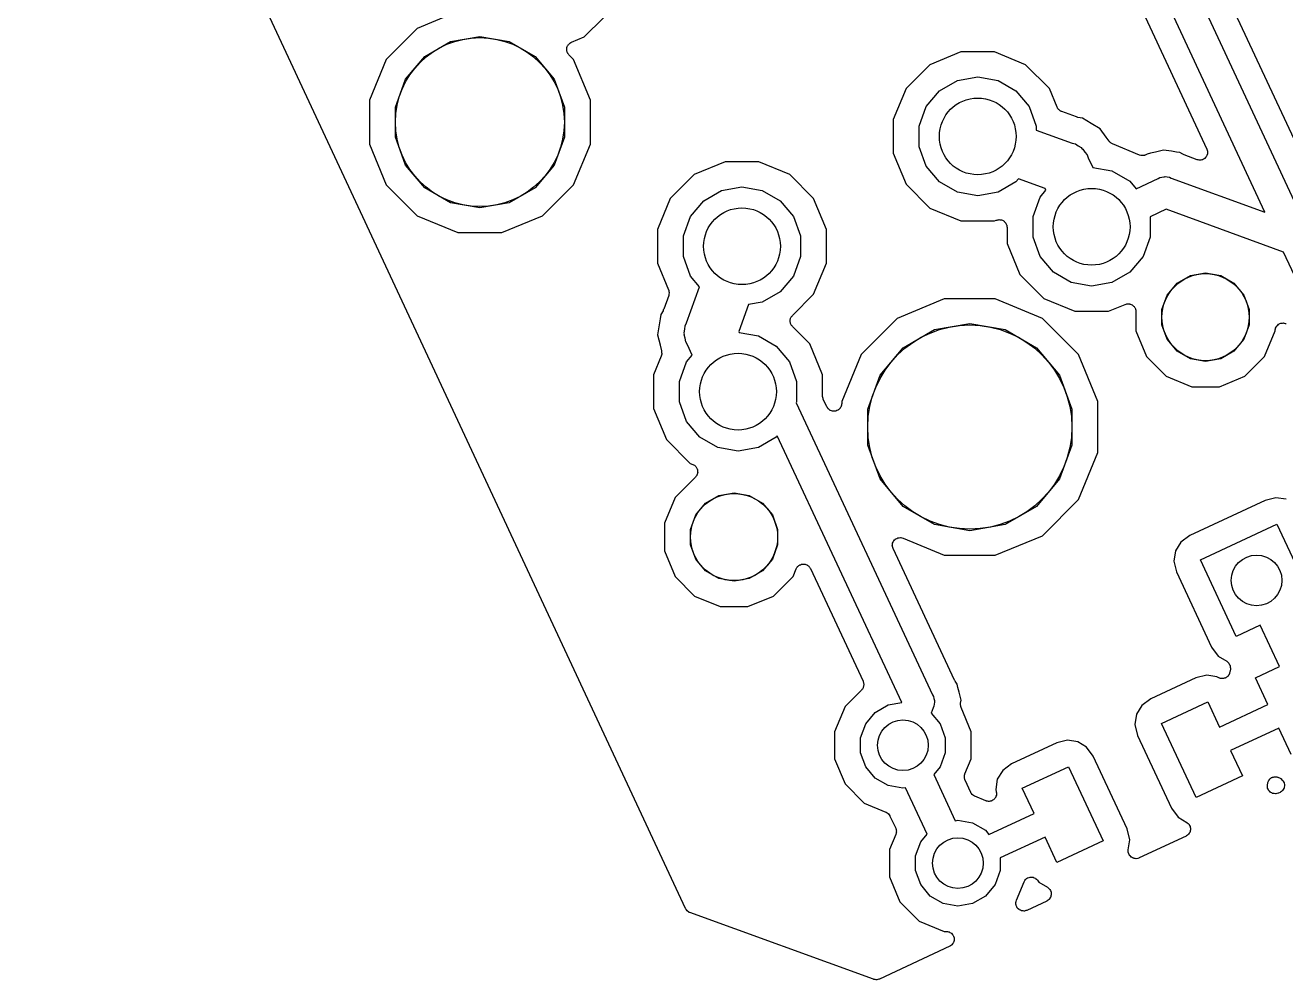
# Model space of a CAD drawing. Extents: x 24 to 196, y -189 to -31.
# Drawn here: x 32.35 to 56.97, y -188.59 to -169.95 of the extents above; entities that cross this region are included whole.
import ezdxf

# ---------------------------------------------------------------- set-up
doc = ezdxf.new("R2010")
doc.units = 0
doc.header["$MEASUREMENT"] = 0
doc.layers.add('BLACK', color=7, linetype='CONTINUOUS')

msp = doc.modelspace()

# ---------------------------------------------------------------- linework, layer by layer
at = {"layer": 'BLACK', "linetype": 'CONTINUOUS'}
for p, q in [((49.5145, -157.043), (57.4092, -173.972)), ((57.8463, -173.707), (50.0096, -156.902)), ((56.5631, -173.6), (49.01, -157.403)), ((49.0017, -158.587), (55.4296, -172.371)), ((45.249, -187.203), (32.353, -159.547)), ((40.8027, -169.686), (40.0096, -170.015)), ((43.2709, -170.18), (43.646, -169.805)), ((40.0096, -170.015), (39.4025, -170.622)), ((40.155, -170.561), (40.659, -170.27)), ((40.659, -170.27), (41.232, -170.169)), ((41.232, -170.169), (41.805, -170.27)), ((41.805, -170.27), (42.309, -170.561)), ((42.9393, -170.37), (42.9443, -170.354)), ((42.9443, -170.354), (42.9504, -170.346)), ((42.9504, -170.346), (42.9546, -170.337)), ((42.9546, -170.337), (42.9664, -170.325)), ((42.9664, -170.325), (42.9765, -170.312)), ((42.9765, -170.312), (42.985, -170.306)), ((42.985, -170.306), (42.992, -170.299)), ((42.992, -170.299), (43.0071, -170.292)), ((43.0071, -170.292), (43.0211, -170.283)), ((43.0211, -170.283), (43.2709, -170.18)), ((39.781, -171.006), (40.155, -170.561)), ((42.309, -170.561), (42.683, -171.006)), ((42.9276, -170.437), (42.9291, -170.421)), ((42.9302, -170.447), (42.9276, -170.437)), ((42.9284, -170.404), (42.9314, -170.395)), ((42.9291, -170.421), (42.9284, -170.404)), ((42.9307, -170.457), (42.9302, -170.447)), ((42.937, -170.472), (42.9307, -170.457)), ((42.9314, -170.395), (42.9322, -170.385)), ((42.9322, -170.385), (42.9393, -170.37)), ((42.9413, -170.488), (42.937, -170.472)), ((42.9471, -170.497), (42.9413, -170.488)), ((42.9509, -170.506), (42.9471, -170.497)), ((42.9622, -170.518), (42.9509, -170.506)), ((42.9717, -170.532), (42.9622, -170.518)), ((43.0615, -170.622), (42.9717, -170.532)), ((50.6267, -170.472), (50.0199, -170.723)), ((51.2835, -170.472), (50.6267, -170.472)), ((51.8903, -170.723), (51.2835, -170.472)), ((39.4025, -170.622), (39.074, -171.415)), ((43.39, -171.415), (43.0615, -170.622)), ((50.0199, -170.723), (49.5555, -171.187)), ((52.3548, -171.187), (51.8903, -170.723)), ((39.582, -171.553), (39.781, -171.006)), ((42.683, -171.006), (42.882, -171.553)), ((50.2091, -171.233), (50.5582, -171.032)), ((50.5582, -171.032), (50.9551, -170.962)), ((50.9551, -170.962), (51.3521, -171.032)), ((51.3521, -171.032), (51.7012, -171.233)), ((49.5555, -171.187), (49.3041, -171.794)), ((49.95, -171.542), (50.2091, -171.233)), ((51.7012, -171.233), (51.9603, -171.542)), ((52.5067, -171.554), (52.3548, -171.187)), ((39.074, -171.415), (39.074, -172.273)), ((39.582, -172.135), (39.582, -171.553)), ((42.882, -171.553), (42.882, -172.135)), ((43.39, -172.273), (43.39, -171.415)), ((49.8121, -171.921), (49.95, -171.542)), ((51.9603, -171.542), (52.0981, -171.921)), ((52.5121, -171.562), (52.5067, -171.554)), ((52.5155, -171.572), (52.5121, -171.562)), ((52.5262, -171.585), (52.5155, -171.572)), ((52.5351, -171.599), (52.5262, -171.585)), ((49.3041, -171.794), (49.3041, -172.451)), ((52.5431, -171.605), (52.5351, -171.599)), ((52.5495, -171.612), (52.5431, -171.605)), ((52.5639, -171.621), (52.5495, -171.612)), ((52.5771, -171.631), (52.5639, -171.621)), ((52.5867, -171.634), (52.5771, -171.631)), ((52.5953, -171.639), (52.5867, -171.634)), ((52.8836, -171.744), (52.5953, -171.639)), ((52.8983, -171.746), (52.8836, -171.744)), ((52.9125, -171.751), (52.8983, -171.746)), ((52.9988, -171.765), (52.9125, -171.751)), ((53.1709, -171.869), (52.9988, -171.765)), ((49.8121, -172.324), (49.8121, -171.921)), ((52.0981, -171.921), (52.0981, -171.999)), ((52.0981, -171.999), (52.797, -172.253)), ((53.171, -171.869), (53.1709, -171.869)), ((53.3441, -171.974), (53.171, -171.869)), ((53.171, -171.869), (53.171, -171.869)), ((53.4627, -172.136), (53.3441, -171.974)), ((39.074, -172.273), (39.4025, -173.066)), ((39.781, -172.682), (39.582, -172.135)), ((42.882, -172.135), (42.683, -172.682)), ((43.0615, -173.066), (43.39, -172.273)), ((49.95, -172.703), (49.8121, -172.324)), ((52.797, -172.253), (52.8622, -172.27)), ((52.8622, -172.27), (52.9173, -172.309)), ((52.9173, -172.309), (52.9756, -172.343)), ((53.4628, -172.136), (53.4627, -172.136)), ((53.5238, -172.219), (53.4628, -172.136)), ((53.4628, -172.136), (53.4628, -172.136)), ((53.5347, -172.23), (53.5238, -172.219)), ((53.5438, -172.242), (53.5347, -172.23)), ((53.5536, -172.248), (53.5438, -172.242)), ((53.5621, -172.256), (53.5536, -172.248)), ((53.5758, -172.262), (53.5621, -172.256)), ((53.5884, -172.27), (53.5758, -172.262)), ((54.1143, -172.488), (53.5884, -172.27)), ((49.3041, -172.451), (49.5555, -173.058)), ((52.9756, -172.343), (52.9903, -172.36)), ((52.9903, -172.36), (53.0089, -172.373)), ((53.0089, -172.373), (53.0475, -172.428)), ((53.0475, -172.428), (53.0908, -172.48)), ((53.0908, -172.48), (53.1138, -172.543)), ((53.1138, -172.543), (53.2013, -172.731)), ((54.1386, -172.493), (54.1143, -172.488)), ((54.1627, -172.499), (54.1386, -172.493)), ((54.1644, -172.499), (54.1627, -172.499)), ((54.1659, -172.499), (54.1644, -172.499)), ((54.1906, -172.496), (54.1659, -172.499)), ((54.2154, -172.493), (54.1906, -172.496)), ((54.2168, -172.493), (54.2154, -172.493)), ((54.2184, -172.492), (54.2168, -172.493)), ((54.2405, -172.481), (54.2184, -172.492)), ((54.2628, -172.47), (54.2405, -172.481)), ((54.2668, -172.467), (54.2628, -172.47)), ((54.3318, -172.451), (54.2668, -172.467)), ((54.3321, -172.451), (54.3318, -172.451)), ((54.4244, -172.428), (54.3321, -172.451)), ((54.4245, -172.428), (54.4244, -172.428)), ((54.4244, -172.428), (54.4244, -172.428)), ((54.5811, -172.39), (54.4245, -172.428)), ((54.7401, -172.414), (54.5811, -172.39)), ((54.7402, -172.414), (54.7401, -172.414)), ((54.7401, -172.414), (54.7401, -172.414)), ((54.8345, -172.429), (54.7402, -172.414)), ((54.8348, -172.429), (54.8345, -172.429)), ((54.901, -172.439), (54.8348, -172.429)), ((54.9576, -172.473), (54.901, -172.439)), ((54.9717, -172.479), (54.9576, -172.473)), ((54.9847, -172.486), (54.9717, -172.479)), ((55.2394, -172.579), (54.9847, -172.486)), ((55.3609, -172.569), (55.3437, -172.579)), ((55.3789, -172.56), (55.3609, -172.569)), ((55.3837, -172.556), (55.3789, -172.56)), ((55.3895, -172.552), (55.3837, -172.556)), ((55.4023, -172.537), (55.3895, -172.552)), ((55.4163, -172.523), (55.4023, -172.537)), ((55.4192, -172.517), (55.4163, -172.523)), ((55.4235, -172.512), (55.4192, -172.517)), ((55.4303, -172.493), (55.4235, -172.512)), ((55.4296, -172.371), (55.4347, -172.39)), ((55.4387, -172.475), (55.4303, -172.493)), ((55.4347, -172.39), (55.4415, -172.409)), ((55.4393, -172.468), (55.4387, -172.475)), ((55.4416, -172.462), (55.4393, -172.468)), ((55.4415, -172.409), (55.4415, -172.416)), ((55.4415, -172.416), (55.4433, -172.422)), ((55.4433, -172.422), (55.4415, -172.442)), ((55.4415, -172.442), (55.4416, -172.462)), ((40.155, -173.127), (39.781, -172.682)), ((42.683, -172.682), (42.309, -173.127)), ((46.0227, -172.618), (45.4159, -172.87)), ((46.6795, -172.618), (46.0227, -172.618)), ((47.2863, -172.87), (46.6795, -172.618)), ((50.2091, -173.012), (49.95, -172.703)), ((53.2013, -172.731), (53.5765, -172.797)), ((53.5765, -172.797), (53.9256, -172.999)), ((55.259, -172.582), (55.2394, -172.579)), ((55.2782, -172.587), (55.259, -172.582)), ((55.2849, -172.587), (55.2782, -172.587)), ((55.2916, -172.588), (55.2849, -172.587)), ((55.3111, -172.585), (55.2916, -172.588)), ((55.3309, -172.583), (55.3111, -172.585)), ((55.337, -172.58), (55.3309, -172.583)), ((55.3437, -172.579), (55.337, -172.58)), ((45.4159, -172.87), (44.9514, -173.334)), ((47.7507, -173.334), (47.2863, -172.87)), ((49.5555, -173.058), (50.0199, -173.522)), ((50.5582, -173.213), (50.2091, -173.012)), ((51.7012, -173.012), (51.3521, -173.213)), ((51.7502, -172.953), (51.7012, -173.012)), ((52.2724, -173.143), (51.7502, -172.953)), ((53.9256, -172.999), (54.0496, -173.146)), ((54.0496, -173.146), (54.4766, -172.947)), ((54.4766, -172.947), (54.5115, -172.927)), ((54.5115, -172.927), (54.5515, -172.92)), ((54.5515, -172.92), (54.5906, -172.91)), ((54.5906, -172.91), (54.6041, -172.911)), ((54.6041, -172.911), (54.6174, -172.908)), ((54.6174, -172.908), (54.6573, -172.915)), ((54.6573, -172.915), (54.6977, -172.919)), ((54.6977, -172.919), (54.7342, -172.936)), ((54.7342, -172.936), (56.5631, -173.6)), ((39.4025, -173.066), (40.0096, -173.673)), ((40.659, -173.418), (40.155, -173.127)), ((42.309, -173.127), (41.805, -173.418)), ((42.4544, -173.673), (43.0615, -173.066)), ((45.605, -173.38), (45.9541, -173.179)), ((45.9541, -173.179), (46.3511, -173.109)), ((46.3511, -173.109), (46.748, -173.179)), ((46.748, -173.179), (47.0971, -173.38)), ((50.9551, -173.283), (50.5582, -173.213)), ((51.3521, -173.213), (50.9551, -173.283)), ((52.0366, -173.686), (52.1744, -173.307)), ((52.1744, -173.307), (52.2867, -173.174)), ((52.2867, -173.174), (52.2724, -173.143)), ((41.232, -173.519), (40.659, -173.418)), ((41.805, -173.418), (41.232, -173.519)), ((44.9514, -173.334), (44.7001, -173.941)), ((45.3459, -173.689), (45.605, -173.38)), ((47.0971, -173.38), (47.3562, -173.689)), ((48.0021, -173.941), (47.7507, -173.334)), ((50.0199, -173.522), (50.6267, -173.774)), ((54.6322, -173.547), (54.3226, -173.692)), ((56.9272, -174.381), (54.6322, -173.547)), ((40.0096, -173.673), (40.8027, -174.002)), ((41.6613, -174.002), (42.4544, -173.673)), ((45.2081, -174.068), (45.3459, -173.689)), ((47.3562, -173.689), (47.4941, -174.068)), ((50.6267, -173.774), (51.2835, -173.774)), ((51.2835, -173.774), (51.3179, -173.759)), ((51.3179, -173.759), (51.3341, -173.756)), ((51.3341, -173.756), (51.3497, -173.75)), ((51.3497, -173.75), (51.3597, -173.75)), ((51.3597, -173.75), (51.3695, -173.748)), ((51.3695, -173.748), (51.386, -173.75)), ((51.386, -173.75), (51.4026, -173.75)), ((51.4026, -173.75), (51.4121, -173.753)), ((51.4121, -173.753), (51.422, -173.755)), ((51.422, -173.755), (51.4368, -173.762)), ((51.4368, -173.762), (51.4524, -173.768)), ((51.4524, -173.768), (51.4601, -173.775)), ((51.4601, -173.775), (51.469, -173.779)), ((51.469, -173.779), (51.4802, -173.791)), ((51.4802, -173.791), (51.4929, -173.802)), ((51.4929, -173.802), (51.4979, -173.811)), ((52.0366, -174.089), (52.0366, -173.686)), ((54.3226, -173.692), (54.3226, -174.089)), ((40.8027, -174.002), (41.6613, -174.002)), ((44.7001, -173.941), (44.7001, -174.598)), ((48.0021, -174.598), (48.0021, -173.941)), ((51.4979, -173.811), (51.5047, -173.818)), ((51.5047, -173.818), (51.5111, -173.834)), ((51.5111, -173.834), (51.5194, -173.848)), ((51.5194, -173.848), (51.5211, -173.858)), ((51.5211, -173.858), (51.525, -173.867)), ((51.525, -173.867), (51.5257, -173.884)), ((51.5257, -173.884), (51.5286, -173.9)), ((51.5286, -173.9), (51.5286, -174.216)), ((45.2081, -174.471), (45.2081, -174.068)), ((47.4941, -174.068), (47.4941, -174.471)), ((51.5286, -174.216), (51.7799, -174.823)), ((52.1744, -174.468), (52.0366, -174.089)), ((54.3226, -174.089), (54.1847, -174.468)), ((45.3459, -174.85), (45.2081, -174.471)), ((47.4941, -174.471), (47.3562, -174.85)), ((52.4335, -174.777), (52.1744, -174.468)), ((54.1847, -174.468), (53.9256, -174.777)), ((59.2837, -179.436), (56.9272, -174.381)), ((44.7001, -174.598), (44.9172, -175.122)), ((47.7507, -175.205), (48.0021, -174.598)), ((52.7826, -174.978), (52.4335, -174.777)), ((53.9256, -174.777), (53.5765, -174.978)), ((45.5225, -175.06), (45.3459, -174.85)), ((47.3562, -174.85), (47.0971, -175.159)), ((51.7799, -174.823), (52.2444, -175.287)), ((53.1796, -175.048), (52.7826, -174.978)), ((53.5765, -174.978), (53.1796, -175.048)), ((54.6558, -175.221), (54.8487, -174.991)), ((54.8487, -174.991), (55.1085, -174.841)), ((55.1085, -174.841), (55.404, -174.789)), ((55.404, -174.789), (55.6996, -174.841)), ((55.6996, -174.841), (55.9594, -174.991)), ((55.9594, -174.991), (56.1523, -175.221)), ((44.9196, -175.232), (44.8224, -175.5)), ((44.9172, -175.122), (44.9179, -175.125)), ((44.9179, -175.125), (44.9195, -175.128)), ((44.9195, -175.128), (44.9236, -175.151)), ((44.9202, -175.229), (44.9196, -175.232)), ((44.9217, -175.226), (44.9202, -175.229)), ((44.9247, -175.203), (44.9217, -175.226)), ((44.9236, -175.151), (44.9286, -175.174)), ((44.9288, -175.18), (44.9247, -175.203)), ((44.9286, -175.174), (44.9282, -175.177)), ((44.9282, -175.177), (44.9288, -175.18)), ((45.268, -175.761), (45.5225, -175.06)), ((47.0971, -175.159), (46.748, -175.36)), ((47.3356, -175.62), (47.7507, -175.205)), ((54.5531, -175.503), (54.6558, -175.221)), ((56.1523, -175.221), (56.2549, -175.503)), ((44.8094, -175.527), (44.7648, -175.6)), ((44.8149, -175.513), (44.8094, -175.527)), ((44.8224, -175.5), (44.8149, -175.513)), ((46.4772, -175.408), (46.2869, -175.932)), ((46.748, -175.36), (46.4772, -175.408)), ((50.3023, -175.298), (49.3828, -175.679)), ((51.2977, -175.298), (50.3023, -175.298)), ((52.2172, -175.679), (51.2977, -175.298)), ((52.2444, -175.287), (52.8512, -175.539)), ((53.508, -175.539), (53.8344, -175.404)), ((53.8344, -175.404), (53.8507, -175.4)), ((53.8507, -175.4), (53.8663, -175.394)), ((53.8663, -175.394), (53.8763, -175.394)), ((53.8763, -175.394), (53.8861, -175.392)), ((53.8861, -175.392), (53.9026, -175.394)), ((53.9026, -175.394), (53.9192, -175.394)), ((53.9192, -175.394), (53.9286, -175.398)), ((53.9286, -175.398), (53.9386, -175.399)), ((53.9386, -175.399), (53.9533, -175.407)), ((53.9533, -175.407), (53.9689, -175.412)), ((53.9689, -175.412), (53.9766, -175.419)), ((53.9766, -175.419), (53.9855, -175.423)), ((53.9855, -175.423), (53.9968, -175.436)), ((53.9968, -175.436), (54.0095, -175.446)), ((54.0095, -175.446), (54.0145, -175.455)), ((54.0145, -175.455), (54.0213, -175.463)), ((54.0213, -175.463), (54.0276, -175.478)), ((54.0276, -175.478), (54.036, -175.492)), ((54.036, -175.492), (54.0377, -175.502)), ((54.0377, -175.502), (54.0415, -175.511)), ((54.0415, -175.511), (54.0423, -175.528)), ((54.5531, -175.803), (54.5531, -175.503)), ((56.2549, -175.503), (56.2549, -175.803)), ((44.7508, -175.689), (44.7337, -175.801)), ((44.7513, -175.688), (44.7508, -175.689)), ((44.7648, -175.6), (44.7513, -175.688)), ((45.2397, -175.822), (45.268, -175.761)), ((47.2915, -175.714), (47.2949, -175.701)), ((47.2927, -175.728), (47.2915, -175.714)), ((47.2915, -175.741), (47.2927, -175.728)), ((47.2949, -175.754), (47.2915, -175.741)), ((47.2949, -175.701), (47.2961, -175.688)), ((47.2961, -175.767), (47.2949, -175.754)), ((47.2961, -175.688), (47.3017, -175.676)), ((47.3017, -175.779), (47.2961, -175.767)), ((47.3017, -175.676), (47.3052, -175.663)), ((47.3052, -175.663), (47.3128, -175.652)), ((47.3128, -175.652), (47.3185, -175.64)), ((47.3185, -175.64), (47.3279, -175.631)), ((47.3279, -175.631), (47.3356, -175.62)), ((49.3828, -175.679), (48.679, -176.383)), ((52.921, -176.383), (52.2172, -175.679)), ((52.8512, -175.539), (53.508, -175.539)), ((54.0423, -175.528), (54.0451, -175.544)), ((54.0451, -175.544), (54.0451, -175.923)), ((56.8579, -175.78), (56.8759, -175.771)), ((56.8759, -175.771), (56.8826, -175.771)), ((56.8826, -175.771), (56.8889, -175.768)), ((56.8889, -175.768), (56.9088, -175.768)), ((56.9088, -175.768), (56.9286, -175.767)), ((56.9286, -175.767), (56.9351, -175.768)), ((56.9351, -175.768), (56.9418, -175.768)), ((56.9418, -175.768), (56.9605, -175.775)), ((44.7336, -175.801), (44.7026, -176.001)), ((44.7026, -176.001), (44.7507, -176.196)), ((44.7337, -175.801), (44.7336, -175.801)), ((44.7336, -175.801), (44.7336, -175.801)), ((45.2219, -175.956), (45.2337, -175.889)), ((45.2258, -175.978), (45.2219, -175.956)), ((45.2239, -176), (45.2258, -175.978)), ((45.2414, -176.066), (45.2239, -176)), ((45.2337, -175.889), (45.2397, -175.822)), ((46.2869, -175.932), (46.2959, -175.951)), ((46.2959, -175.951), (46.6705, -176.018)), ((46.6705, -176.018), (47.0196, -176.219)), ((47.3052, -175.792), (47.3017, -175.779)), ((47.3128, -175.803), (47.3052, -175.792)), ((47.3185, -175.815), (47.3128, -175.803)), ((47.3279, -175.824), (47.3185, -175.815)), ((47.3356, -175.835), (47.3279, -175.824)), ((47.6732, -176.173), (47.3356, -175.835)), ((49.4986, -176.249), (50.1075, -175.897)), ((50.1075, -175.897), (50.8, -175.775)), ((50.8, -175.775), (51.4925, -175.897)), ((51.4925, -175.897), (52.1014, -176.249)), ((54.0451, -175.923), (54.252, -176.423)), ((54.6558, -176.085), (54.5531, -175.803)), ((56.2549, -175.803), (56.1523, -176.085)), ((56.5561, -176.423), (56.7629, -175.923)), ((56.7629, -175.918), (56.7664, -175.899)), ((56.7629, -175.923), (56.7629, -175.918)), ((56.7664, -175.899), (56.7681, -175.879)), ((56.7681, -175.879), (56.771, -175.873)), ((56.771, -175.873), (56.7721, -175.866)), ((56.7721, -175.866), (56.7821, -175.849)), ((56.7821, -175.849), (56.7905, -175.831)), ((56.7905, -175.831), (56.7952, -175.826)), ((56.7952, -175.826), (56.7986, -175.82)), ((56.7986, -175.82), (56.8139, -175.808)), ((56.8139, -175.808), (56.8279, -175.793)), ((56.8279, -175.793), (56.834, -175.791)), ((56.834, -175.791), (56.8391, -175.786)), ((56.8391, -175.786), (56.8579, -175.78)), ((56.9605, -175.775), (56.9798, -175.78)), ((44.7507, -176.196), (44.7507, -176.197)), ((44.7507, -176.197), (44.7507, -176.197)), ((44.7507, -176.197), (44.7777, -176.308)), ((45.2532, -176.133), (45.2414, -176.066)), ((45.2867, -176.191), (45.2532, -176.133)), ((45.381, -176.394), (45.2867, -176.191)), ((47.0196, -176.219), (47.2787, -176.528)), ((47.9245, -176.78), (47.6732, -176.173)), ((49.0466, -176.788), (49.4986, -176.249)), ((52.1014, -176.249), (52.5534, -176.788)), ((54.8487, -176.315), (54.6558, -176.085)), ((56.1523, -176.085), (55.9594, -176.315)), ((44.7738, -176.415), (44.6225, -176.78)), ((44.7785, -176.393), (44.7738, -176.415)), ((44.7777, -176.308), (44.7783, -176.309)), ((44.7783, -176.309), (44.781, -176.32)), ((44.7845, -176.373), (44.7785, -176.393)), ((44.781, -176.32), (44.7817, -176.331)), ((44.7817, -176.331), (44.7821, -176.332)), ((44.7821, -176.332), (44.7819, -176.334)), ((44.7819, -176.334), (44.7824, -176.341)), ((44.7824, -176.341), (44.7852, -176.363)), ((44.7852, -176.363), (44.7842, -176.368)), ((44.7842, -176.368), (44.7845, -176.373)), ((45.2684, -176.528), (45.381, -176.394)), ((48.679, -176.383), (48.2981, -177.302)), ((53.3019, -177.302), (52.921, -176.383)), ((54.252, -176.423), (54.6343, -176.805)), ((55.1085, -176.465), (54.8487, -176.315)), ((55.404, -176.517), (55.1085, -176.465)), ((55.6996, -176.465), (55.404, -176.517)), ((55.9594, -176.315), (55.6996, -176.465)), ((56.1738, -176.805), (56.5561, -176.423)), ((45.1305, -176.907), (45.2684, -176.528)), ((47.2787, -176.528), (47.4165, -176.907)), ((44.6225, -176.78), (44.6225, -177.437)), ((45.1305, -177.31), (45.1305, -176.907)), ((47.4165, -176.907), (47.4165, -177.31)), ((47.9245, -177.191), (47.9245, -176.78)), ((48.8061, -177.448), (49.0466, -176.788)), ((52.5534, -176.788), (52.7939, -177.448)), ((54.6343, -176.805), (55.1337, -177.012)), ((55.6743, -177.012), (56.1738, -176.805)), ((47.9257, -177.198), (47.9245, -177.191)), ((47.9251, -177.204), (47.9257, -177.198)), ((47.9303, -177.224), (47.9251, -177.204)), ((47.9337, -177.243), (47.9303, -177.224)), ((47.9371, -177.249), (47.9337, -177.243)), ((47.9388, -177.255), (47.9371, -177.249)), ((55.1337, -177.012), (55.6743, -177.012)), ((44.6225, -177.437), (44.8739, -178.043)), ((45.2684, -177.688), (45.1305, -177.31)), ((47.4165, -177.31), (47.4108, -177.325)), ((47.4108, -177.325), (50.0723, -183.029)), ((48.0076, -177.403), (47.9388, -177.255)), ((48.019, -177.419), (48.0076, -177.403)), ((48.029, -177.436), (48.019, -177.419)), ((48.0341, -177.441), (48.029, -177.436)), ((48.038, -177.446), (48.0341, -177.441)), ((48.0543, -177.458), (48.038, -177.446)), ((48.0695, -177.47), (48.0543, -177.458)), ((48.0758, -177.473), (48.0695, -177.47)), ((48.0813, -177.477), (48.0758, -177.473)), ((48.1005, -177.482), (48.0813, -177.477)), ((48.1192, -177.488), (48.1005, -177.482)), ((48.126, -177.488), (48.1192, -177.488)), ((48.1325, -177.49), (48.126, -177.488)), ((48.1523, -177.488), (48.1325, -177.49)), ((48.1722, -177.488), (48.1523, -177.488)), ((48.1785, -177.486), (48.1722, -177.488)), ((48.1852, -177.486), (48.1785, -177.486)), ((48.2032, -177.477), (48.1852, -177.486)), ((48.2219, -177.47), (48.2032, -177.477)), ((48.2271, -177.466), (48.2219, -177.47)), ((48.2331, -177.463), (48.2271, -177.466)), ((48.2472, -177.449), (48.2331, -177.463)), ((48.2624, -177.436), (48.2472, -177.449)), ((48.2658, -177.431), (48.2624, -177.436)), ((48.2706, -177.426), (48.2658, -177.431)), ((48.279, -177.408), (48.2706, -177.426)), ((48.2889, -177.391), (48.279, -177.408)), ((48.2901, -177.384), (48.2889, -177.391)), ((48.2929, -177.378), (48.2901, -177.384)), ((48.2946, -177.358), (48.2929, -177.378)), ((48.2981, -177.338), (48.2946, -177.358)), ((48.2981, -177.302), (48.2981, -177.338)), ((48.8061, -178.152), (48.8061, -177.448)), ((52.7939, -177.448), (52.7939, -178.152)), ((53.3019, -178.298), (53.3019, -177.302)), ((45.5275, -177.997), (45.2684, -177.688)), ((47.0402, -177.973), (47.0196, -177.997)), ((49.4704, -183.18), (47.0402, -177.973)), ((44.8739, -178.043), (45.3383, -178.508)), ((45.8766, -178.199), (45.5275, -177.997)), ((46.2735, -178.269), (45.8766, -178.199)), ((46.6705, -178.199), (46.2735, -178.269)), ((47.0196, -177.997), (46.6705, -178.199)), ((49.0466, -178.812), (48.8061, -178.152)), ((52.7939, -178.152), (52.5534, -178.812)), ((52.921, -179.217), (53.3019, -178.298)), ((45.3383, -178.508), (45.3927, -178.53)), ((45.3927, -178.53), (45.4068, -178.539)), ((45.4068, -178.539), (45.4218, -178.546)), ((45.4218, -178.546), (45.4289, -178.553)), ((45.4289, -178.553), (45.4374, -178.559)), ((45.4374, -178.559), (45.4475, -178.572)), ((45.4475, -178.572), (45.4592, -178.584)), ((45.4592, -178.584), (45.4635, -178.593)), ((45.4635, -178.593), (45.4696, -178.601)), ((45.4696, -178.601), (45.4746, -178.617)), ((45.4768, -178.719), (45.4725, -178.736)), ((45.4746, -178.617), (45.4816, -178.632)), ((45.4832, -178.704), (45.4768, -178.719)), ((45.4816, -178.632), (45.4825, -178.642)), ((45.4825, -178.642), (45.4855, -178.651)), ((45.4836, -178.694), (45.4832, -178.704)), ((45.4862, -178.684), (45.4836, -178.694)), ((45.4855, -178.651), (45.4848, -178.668)), ((45.4848, -178.668), (45.4862, -178.684)), ((45.4422, -178.779), (45.0439, -179.177)), ((45.4517, -178.765), (45.4422, -178.779)), ((45.4629, -178.753), (45.4517, -178.765)), ((45.4668, -178.744), (45.4629, -178.753)), ((45.4725, -178.736), (45.4668, -178.744)), ((49.4986, -179.351), (49.0466, -178.812)), ((52.5534, -178.812), (52.1014, -179.351)), ((45.0439, -179.177), (44.8371, -179.677)), ((45.6406, -179.285), (45.9004, -179.135)), ((45.9004, -179.135), (46.196, -179.083)), ((46.196, -179.083), (46.4915, -179.135)), ((46.4915, -179.135), (46.7513, -179.285)), ((52.2172, -179.921), (52.921, -179.217)), ((56.7766, -179.179), (56.5655, -179.231)), ((56.9764, -179.21), (56.7766, -179.179)), ((45.4477, -179.515), (45.6406, -179.285)), ((46.7513, -179.285), (46.9442, -179.515)), ((50.1075, -179.703), (49.4986, -179.351)), ((52.1014, -179.351), (51.4925, -179.703)), ((56.5655, -179.231), (55.0964, -179.916)), ((44.8371, -179.677), (44.8371, -180.217)), ((45.3451, -179.797), (45.4477, -179.515)), ((46.9442, -179.515), (47.0469, -179.797)), ((50.8, -179.825), (50.1075, -179.703)), ((51.4925, -179.703), (50.8, -179.825)), ((55.3029, -180.395), (56.7992, -179.697)), ((56.7992, -179.697), (57.497, -181.193)), ((45.3451, -180.097), (45.3451, -179.797)), ((47.0469, -179.797), (47.0469, -180.097)), ((49.4223, -179.96), (49.4454, -179.957)), ((49.4454, -179.957), (49.4486, -179.958)), ((49.4486, -179.958), (49.4519, -179.957)), ((49.4519, -179.957), (49.4744, -179.963)), ((51.2977, -180.302), (52.2172, -179.921)), ((55.0964, -179.916), (54.921, -180.045)), ((45.4477, -180.379), (45.3451, -180.097)), ((47.0469, -180.097), (46.9442, -180.379)), ((49.2869, -180.122), (49.2889, -180.099)), ((49.2878, -180.126), (49.2869, -180.122)), ((49.2876, -180.129), (49.2878, -180.126)), ((49.2946, -180.151), (49.2876, -180.129)), ((49.2889, -180.099), (49.2899, -180.076)), ((49.2899, -180.076), (49.2912, -180.073)), ((49.2912, -180.073), (49.2915, -180.07)), ((49.2915, -180.07), (49.3013, -180.049)), ((49.3006, -180.174), (49.2946, -180.151)), ((50.4981, -182.74), (49.3006, -180.174)), ((49.3013, -180.049), (49.3102, -180.027)), ((49.3102, -180.027), (49.3124, -180.025)), ((49.3124, -180.025), (49.3138, -180.022)), ((49.3138, -180.022), (49.3302, -180.005)), ((49.3302, -180.005), (49.3459, -179.988)), ((49.3459, -179.988), (49.3489, -179.987)), ((49.3489, -179.987), (49.3513, -179.984)), ((49.3513, -179.984), (49.3723, -179.974)), ((49.3723, -179.974), (49.3929, -179.964)), ((49.3929, -179.964), (49.3962, -179.963)), ((49.3962, -179.963), (49.3992, -179.962)), ((49.3992, -179.962), (49.4223, -179.96)), ((49.4744, -179.963), (49.497, -179.968)), ((49.497, -179.968), (50.3023, -180.302)), ((54.921, -180.045), (54.8162, -180.217)), ((44.8371, -180.217), (45.0439, -180.717)), ((45.6406, -180.609), (45.4477, -180.379)), ((46.9442, -180.379), (46.7513, -180.609)), ((50.3023, -180.302), (51.2977, -180.302)), ((54.8162, -180.217), (54.7854, -180.417)), ((54.7854, -180.417), (54.8371, -180.628)), ((56.0006, -181.891), (55.3029, -180.395)), ((45.9004, -180.759), (45.6406, -180.609)), ((46.7513, -180.609), (46.4915, -180.759)), ((47.348, -180.717), (47.4093, -180.569)), ((47.4093, -180.569), (47.4182, -180.555)), ((47.4182, -180.555), (47.4252, -180.54)), ((47.4252, -180.54), (47.4323, -180.532)), ((47.4323, -180.532), (47.4377, -180.524)), ((47.4377, -180.524), (47.4509, -180.514)), ((47.4509, -180.514), (47.4626, -180.502)), ((47.4626, -180.502), (47.4718, -180.498)), ((47.4718, -180.498), (47.4797, -180.492)), ((47.4797, -180.492), (47.4956, -180.487)), ((47.4956, -180.487), (47.5106, -180.48)), ((47.5106, -180.48), (47.5206, -180.479)), ((47.5206, -180.479), (47.5302, -180.476)), ((47.5302, -180.476), (47.5468, -180.477)), ((47.5468, -180.477), (47.5633, -180.475)), ((47.5633, -180.475), (47.573, -180.478)), ((47.573, -180.478), (47.5831, -180.478)), ((47.5831, -180.478), (47.5984, -180.485)), ((47.5984, -180.485), (47.6145, -180.489)), ((47.6145, -180.489), (47.6227, -180.495)), ((47.6227, -180.495), (47.632, -180.498)), ((47.632, -180.498), (47.6442, -180.51)), ((47.6442, -180.51), (47.6578, -180.519)), ((47.6578, -180.519), (47.6636, -180.527)), ((47.6636, -180.527), (47.671, -180.534)), ((47.671, -180.534), (47.6787, -180.549)), ((47.6787, -180.549), (47.6882, -180.562)), ((47.6882, -180.562), (48.7158, -182.765)), ((54.8371, -180.628), (55.5222, -182.097)), ((45.0439, -180.717), (45.4262, -181.099)), ((46.196, -180.811), (45.9004, -180.759)), ((46.4915, -180.759), (46.196, -180.811)), ((46.9657, -181.099), (47.348, -180.717)), ((45.4262, -181.099), (45.9257, -181.306)), ((46.4663, -181.306), (46.9657, -181.099)), ((45.9257, -181.306), (46.4663, -181.306)), ((56.4726, -181.671), (56.0006, -181.891)), ((56.8479, -182.477), (56.4726, -181.671)), ((55.5222, -182.097), (55.6507, -182.273)), ((55.6507, -182.273), (55.8169, -182.374)), ((55.8169, -182.374), (55.8244, -182.38)), ((55.8244, -182.38), (55.8332, -182.385)), ((55.8332, -182.385), (55.8442, -182.398)), ((55.8442, -182.398), (55.8567, -182.409)), ((55.8567, -182.409), (55.8615, -182.417)), ((55.8615, -182.417), (55.8681, -182.425)), ((55.4269, -182.646), (55.2158, -182.698)), ((55.6267, -182.677), (55.4269, -182.646)), ((55.8436, -182.662), (55.8358, -182.668)), ((55.8522, -182.647), (55.8436, -182.662)), ((55.8627, -182.634), (55.8522, -182.647)), ((55.8659, -182.625), (55.8627, -182.634)), ((55.8711, -182.616), (55.8659, -182.625)), ((55.8681, -182.425), (55.8742, -182.44)), ((55.8743, -182.6), (55.8711, -182.616)), ((55.8742, -182.44), (55.8822, -182.455)), ((55.8797, -182.584), (55.8743, -182.6)), ((55.8885, -182.527), (55.8797, -182.584)), ((55.8822, -182.455), (55.8837, -182.465)), ((55.8837, -182.465), (55.8873, -182.474)), ((55.8873, -182.474), (55.8877, -182.491)), ((55.8877, -182.491), (55.8902, -182.507)), ((55.8902, -182.507), (55.8882, -182.517)), ((55.8882, -182.517), (55.8885, -182.527)), ((56.3764, -182.697), (56.8479, -182.477)), ((48.7082, -182.904), (48.7026, -182.916)), ((48.7158, -182.893), (48.7082, -182.904)), ((48.7158, -182.765), (48.7193, -182.777)), ((48.7193, -182.88), (48.7158, -182.893)), ((48.7193, -182.777), (48.7249, -182.79)), ((48.7249, -182.868), (48.7193, -182.88)), ((48.7249, -182.79), (48.7261, -182.803)), ((48.7261, -182.855), (48.7249, -182.868)), ((48.7261, -182.803), (48.7295, -182.816)), ((48.7295, -182.842), (48.7261, -182.855)), ((48.7295, -182.816), (48.7284, -182.829)), ((48.7284, -182.829), (48.7295, -182.842)), ((50.5067, -182.752), (50.4981, -182.74)), ((50.5133, -182.765), (50.5067, -182.752)), ((50.5527, -182.819), (50.5133, -182.765)), ((50.5686, -182.884), (50.5527, -182.819)), ((50.5921, -182.979), (50.5686, -182.884)), ((50.5686, -182.884), (50.5686, -182.884)), ((55.2158, -182.698), (54.3367, -183.108)), ((55.65, -182.691), (55.6267, -182.677)), ((55.6655, -182.697), (55.65, -182.691)), ((55.6801, -182.705), (55.6655, -182.697)), ((55.69, -182.707), (55.6801, -182.705)), ((55.6993, -182.711), (55.69, -182.707)), ((55.7159, -182.711), (55.6993, -182.711)), ((55.7324, -182.713), (55.7159, -182.711)), ((55.7422, -182.711), (55.7324, -182.713)), ((55.7522, -182.712), (55.7422, -182.711)), ((55.768, -182.706), (55.7522, -182.712)), ((55.7843, -182.703), (55.768, -182.706)), ((55.7928, -182.698), (55.7843, -182.703)), ((55.8023, -182.695), (55.7928, -182.698)), ((55.8153, -182.684), (55.8023, -182.695)), ((55.8295, -182.676), (55.8153, -182.684)), ((55.8358, -182.668), (55.8295, -182.676)), ((56.6188, -183.217), (56.3764, -182.697)), ((48.6855, -182.937), (48.3634, -183.259)), ((48.6931, -182.926), (48.6855, -182.937)), ((48.7026, -182.916), (48.6931, -182.926)), ((50.0723, -183.029), (50.0926, -183.064)), ((50.0926, -183.064), (50.0996, -183.103)), ((50.0996, -183.103), (50.1101, -183.142)), ((50.1101, -183.142), (50.1089, -183.156)), ((50.1089, -183.156), (50.1113, -183.169)), ((50.5921, -182.98), (50.5921, -182.979)), ((50.6297, -183.133), (50.5921, -182.98)), ((50.5921, -182.98), (50.5921, -182.98)), ((50.6206, -183.192), (50.6297, -183.133)), ((54.3367, -183.108), (54.1613, -183.237)), ((48.3634, -183.259), (48.1604, -183.749)), ((48.7679, -183.595), (48.9551, -183.372)), ((48.9551, -183.372), (49.2072, -183.227)), ((49.2072, -183.227), (49.4704, -183.18)), ((50.0837, -183.286), (50.0465, -183.389)), ((50.0465, -183.389), (50.2198, -183.595)), ((50.1008, -183.25), (50.0837, -183.286)), ((50.1043, -183.209), (50.1008, -183.25)), ((50.1113, -183.169), (50.1043, -183.209)), ((50.619, -183.222), (50.621, -183.207)), ((50.6216, -183.233), (50.619, -183.222)), ((50.621, -183.207), (50.6206, -183.192)), ((50.6218, -183.245), (50.6216, -183.233)), ((50.6272, -183.259), (50.6218, -183.245)), ((50.6305, -183.274), (50.6272, -183.259)), ((50.8274, -183.749), (50.6305, -183.274)), ((54.1613, -183.237), (54.0565, -183.409)), ((54.5432, -183.587), (55.4495, -183.164)), ((55.4495, -183.164), (55.6797, -183.658)), ((55.6797, -183.658), (56.6188, -183.217)), ((48.6684, -183.869), (48.7679, -183.595)), ((50.2198, -183.595), (50.3194, -183.869)), ((54.0565, -183.409), (54.0258, -183.609)), ((54.0258, -183.609), (54.0774, -183.82)), ((55.2194, -185.037), (54.5432, -183.587)), ((48.1604, -183.749), (48.1604, -184.279)), ((48.6684, -184.16), (48.6684, -183.869)), ((50.3194, -183.869), (50.3194, -184.16)), ((50.8274, -184.279), (50.8274, -183.749)), ((54.0774, -183.82), (54.7409, -185.243)), ((56.8335, -183.677), (55.8944, -184.118)), ((57.0741, -184.193), (56.8335, -183.677)), ((52.4968, -183.966), (51.6177, -184.376)), ((52.708, -183.914), (52.4968, -183.966)), ((52.9077, -183.945), (52.708, -183.914)), ((53.0805, -184.05), (52.9077, -183.945)), ((53.2091, -184.225), (53.0805, -184.05)), ((55.8944, -184.118), (56.1257, -184.614)), ((48.1604, -184.279), (48.3634, -184.77)), ((48.7679, -184.433), (48.6684, -184.16)), ((50.3194, -184.16), (50.2198, -184.433)), ((50.7056, -184.574), (50.8274, -184.279)), ((51.6177, -184.376), (51.4424, -184.504)), ((53.8726, -185.648), (53.2091, -184.225)), ((48.9551, -184.656), (48.7679, -184.433)), ((50.2198, -184.433), (50.0948, -184.582)), ((50.0948, -184.582), (50.5162, -185.487)), ((50.6941, -184.625), (50.6977, -184.609)), ((50.6954, -184.635), (50.6941, -184.625)), ((50.6945, -184.645), (50.6954, -184.635)), ((50.6977, -184.609), (50.6992, -184.592)), ((50.6992, -184.592), (50.7034, -184.583)), ((50.7034, -184.583), (50.7056, -184.574)), ((51.4424, -184.504), (51.3376, -184.677)), ((51.8243, -184.854), (52.7306, -184.432)), ((52.7306, -184.432), (53.4068, -185.882)), ((56.1257, -184.614), (55.2194, -185.037)), ((56.7131, -184.638), (56.7294, -184.635)), ((56.7294, -184.635), (56.7452, -184.629)), ((56.7452, -184.629), (56.7552, -184.629)), ((56.7552, -184.629), (56.765, -184.628)), ((56.765, -184.628), (56.7815, -184.63)), ((56.7815, -184.63), (56.7981, -184.63)), ((56.7981, -184.63), (56.8074, -184.634)), ((56.8074, -184.634), (56.8174, -184.636)), ((48.3634, -184.77), (48.7385, -185.145)), ((49.2072, -184.802), (48.9551, -184.656)), ((49.4939, -184.852), (49.2072, -184.802)), ((49.544, -184.844), (49.4939, -184.852)), ((49.9657, -185.749), (49.544, -184.844)), ((50.6988, -184.661), (50.6945, -184.645)), ((50.701, -184.678), (50.6988, -184.661)), ((50.7056, -184.687), (50.701, -184.678)), ((50.7082, -184.696), (50.7056, -184.687)), ((50.8188, -184.934), (50.7082, -184.696)), ((51.3376, -184.677), (51.3068, -184.877)), ((51.3068, -184.877), (51.3176, -184.921)), ((52.0544, -185.348), (51.8243, -184.854)), ((56.6119, -184.797), (56.6132, -184.792)), ((56.6138, -184.818), (56.6119, -184.797)), ((56.6131, -184.787), (56.6177, -184.757)), ((56.6132, -184.792), (56.6131, -184.787)), ((56.6143, -184.84), (56.6138, -184.818)), ((56.6161, -184.844), (56.6143, -184.84)), ((56.6165, -184.849), (56.6161, -184.844)), ((56.6256, -184.869), (56.6165, -184.849)), ((56.6177, -184.757), (56.6231, -184.741)), ((56.6231, -184.741), (56.6263, -184.725)), ((56.6334, -184.889), (56.6256, -184.869)), ((56.6263, -184.725), (56.6315, -184.716)), ((56.6315, -184.716), (56.6347, -184.707)), ((56.6347, -184.707), (56.6452, -184.694)), ((56.6452, -184.694), (56.6538, -184.679)), ((56.6538, -184.679), (56.6616, -184.673)), ((56.6616, -184.673), (56.6679, -184.665)), ((56.6679, -184.665), (56.6821, -184.657)), ((56.6821, -184.657), (56.6951, -184.646)), ((56.6951, -184.646), (56.7046, -184.643)), ((56.7046, -184.643), (56.7131, -184.638)), ((56.8174, -184.636), (56.8319, -184.644)), ((56.8319, -184.644), (56.8474, -184.65)), ((56.8474, -184.65), (56.8734, -184.665)), ((56.8734, -184.665), (56.8772, -184.669)), ((56.8772, -184.669), (56.8818, -184.671)), ((56.8818, -184.671), (56.897, -184.686)), ((56.897, -184.686), (56.9132, -184.7)), ((56.9201, -184.878), (56.9089, -184.896)), ((56.9132, -184.7), (56.9156, -184.705)), ((56.9156, -184.705), (56.9192, -184.708)), ((56.9192, -184.708), (56.9283, -184.728)), ((56.9325, -184.86), (56.9201, -184.878)), ((56.9283, -184.728), (56.9387, -184.747)), ((56.9338, -184.855), (56.9325, -184.86)), ((56.9364, -184.851), (56.9338, -184.855)), ((56.9406, -184.83), (56.9364, -184.851)), ((56.9387, -184.747), (56.9394, -184.752)), ((56.9394, -184.752), (56.9416, -184.756)), ((56.9462, -184.809), (56.9406, -184.83)), ((56.9416, -184.756), (56.9434, -184.778)), ((56.9434, -184.778), (56.9467, -184.799)), ((56.9467, -184.799), (56.9457, -184.804)), ((56.9457, -184.804), (56.9462, -184.809)), ((50.8207, -184.936), (50.8188, -184.934)), ((50.8218, -184.94), (50.8207, -184.936)), ((50.8359, -184.958), (50.8218, -184.94)), ((50.8491, -184.977), (50.8359, -184.958)), ((50.8519, -184.979), (50.8491, -184.977)), ((50.854, -184.982), (50.8519, -184.979)), ((50.8735, -184.994), (50.854, -184.982)), ((50.8925, -185.007), (50.8735, -184.994)), ((50.8958, -185.008), (50.8925, -185.007)), ((50.8986, -185.01), (50.8958, -185.008)), ((51.1113, -185.098), (50.8986, -185.01)), ((51.1195, -185.1), (51.1113, -185.098)), ((51.127, -185.104), (51.1195, -185.1)), ((51.1451, -185.106), (51.127, -185.104)), ((51.163, -185.11), (51.1451, -185.106)), ((51.1713, -185.109), (51.163, -185.11)), ((51.1796, -185.109), (51.1713, -185.109)), ((51.1973, -185.105), (51.1796, -185.109)), ((51.2154, -185.103), (51.1973, -185.105)), ((51.2229, -185.099), (51.2154, -185.103)), ((51.231, -185.097), (51.2229, -185.099)), ((51.2462, -185.087), (51.231, -185.097)), ((51.2624, -185.078), (51.2462, -185.087)), ((51.268, -185.072), (51.2624, -185.078)), ((51.275, -185.067), (51.268, -185.072)), ((51.2858, -185.053), (51.275, -185.067)), ((51.2981, -185.039), (51.2858, -185.053)), ((51.3013, -185.032), (51.2981, -185.039)), ((51.3063, -185.025), (51.3013, -185.032)), ((51.3114, -185.007), (51.3063, -185.025)), ((51.3184, -184.99), (51.3114, -185.007)), ((51.3176, -184.921), (51.3182, -184.93)), ((51.3182, -184.93), (51.3207, -184.937)), ((51.3188, -184.982), (51.3184, -184.99)), ((51.3211, -184.974), (51.3188, -184.982)), ((51.3207, -184.937), (51.3199, -184.956)), ((51.3199, -184.956), (51.3211, -184.974)), ((56.6368, -184.893), (56.6334, -184.889)), ((56.6389, -184.897), (56.6368, -184.893)), ((56.6541, -184.913), (56.6389, -184.897)), ((56.6683, -184.929), (56.6541, -184.913)), ((56.6728, -184.931), (56.6683, -184.929)), ((56.6763, -184.935), (56.6728, -184.931)), ((56.6958, -184.944), (56.6763, -184.935)), ((56.7147, -184.954), (56.6958, -184.944)), ((56.7197, -184.955), (56.7147, -184.954)), ((56.7243, -184.957), (56.7197, -184.955)), ((56.7457, -184.959), (56.7243, -184.957)), ((56.7671, -184.962), (56.7457, -184.959)), ((56.772, -184.961), (56.7671, -184.962)), ((56.777, -184.962), (56.772, -184.961)), ((56.7978, -184.956), (56.777, -184.962)), ((56.819, -184.952), (56.7978, -184.956)), ((56.8233, -184.949), (56.819, -184.952)), ((56.8281, -184.948), (56.8233, -184.949)), ((56.8587, -184.934), (56.8281, -184.948)), ((56.8629, -184.931), (56.8587, -184.934)), ((56.8676, -184.929), (56.8629, -184.931)), ((56.8844, -184.916), (56.8676, -184.929)), ((56.9021, -184.903), (56.8844, -184.916)), ((56.905, -184.899), (56.9021, -184.903)), ((56.9089, -184.896), (56.905, -184.899)), ((48.7385, -185.145), (49.1611, -185.32)), ((49.1611, -185.32), (49.164, -185.322)), ((49.164, -185.322), (49.1673, -185.322)), ((49.1673, -185.322), (49.1863, -185.336)), ((49.1863, -185.336), (49.2058, -185.348)), ((49.2058, -185.348), (49.2078, -185.351)), ((49.2078, -185.351), (49.2106, -185.353)), ((49.2106, -185.353), (49.2239, -185.372)), ((49.2239, -185.372), (49.238, -185.39)), ((51.1743, -185.755), (52.0544, -185.348)), ((54.7409, -185.243), (54.8695, -185.419)), ((49.238, -185.39), (49.239, -185.393)), ((49.239, -185.393), (49.241, -185.396)), ((49.241, -185.396), (49.3524, -185.636)), ((50.5162, -185.487), (50.5673, -185.478)), ((50.5673, -185.478), (50.854, -185.529)), ((50.854, -185.529), (51.1061, -185.674)), ((54.8695, -185.419), (55.038, -185.521)), ((55.038, -185.521), (55.0418, -185.524)), ((55.0418, -185.524), (55.0464, -185.526)), ((55.0464, -185.526), (55.0616, -185.541)), ((55.0616, -185.541), (55.0778, -185.556)), ((55.0778, -185.556), (55.0803, -185.56)), ((55.0803, -185.56), (55.0838, -185.564)), ((55.0838, -185.564), (55.0929, -185.583)), ((55.0929, -185.583), (55.1033, -185.602)), ((55.1033, -185.602), (55.1041, -185.607)), ((55.1041, -185.607), (55.1062, -185.612)), ((55.1062, -185.612), (55.1081, -185.633)), ((49.3551, -185.758), (49.2338, -186.051)), ((49.3524, -185.636), (49.355, -185.645)), ((49.355, -185.645), (49.3596, -185.654)), ((49.3573, -185.748), (49.3551, -185.758)), ((49.3615, -185.739), (49.3573, -185.748)), ((49.3596, -185.654), (49.3618, -185.671)), ((49.3629, -185.723), (49.3615, -185.739)), ((49.3618, -185.671), (49.3661, -185.687)), ((49.3665, -185.707), (49.3629, -185.723)), ((49.3661, -185.687), (49.3652, -185.697)), ((49.3652, -185.697), (49.3665, -185.707)), ((49.8414, -185.897), (49.9657, -185.749)), ((51.1061, -185.674), (51.1743, -185.755)), ((52.2691, -185.808), (51.3928, -186.214)), ((52.5005, -186.304), (52.2691, -185.808)), ((53.9242, -185.859), (53.8726, -185.648)), ((53.8943, -186.054), (53.9242, -185.859)), ((55.0234, -185.789), (54.1093, -186.215)), ((55.0275, -185.786), (55.0234, -185.789)), ((55.0323, -185.785), (55.0275, -185.786)), ((55.0491, -185.771), (55.0323, -185.785)), ((55.0667, -185.759), (55.0491, -185.771)), ((55.0696, -185.755), (55.0667, -185.759)), ((55.0736, -185.752), (55.0696, -185.755)), ((55.0847, -185.733), (55.0736, -185.752)), ((55.0971, -185.716), (55.0847, -185.733)), ((55.0984, -185.711), (55.0971, -185.716)), ((55.101, -185.706), (55.0984, -185.711)), ((55.1052, -185.685), (55.101, -185.706)), ((55.1108, -185.664), (55.1052, -185.685)), ((55.1081, -185.633), (55.1113, -185.654)), ((55.1113, -185.654), (55.1104, -185.659)), ((55.1104, -185.659), (55.1108, -185.664)), ((49.2338, -186.051), (49.2338, -186.581)), ((49.7418, -186.171), (49.8414, -185.897)), ((53.4068, -185.882), (52.5005, -186.304)), ((53.8931, -186.064), (53.8944, -186.059)), ((53.895, -186.085), (53.8931, -186.064)), ((53.8944, -186.059), (53.8943, -186.054)), ((53.8954, -186.107), (53.895, -186.085)), ((53.8973, -186.112), (53.8954, -186.107)), ((53.8977, -186.117), (53.8973, -186.112)), ((49.7418, -186.462), (49.7418, -186.171)), ((51.3928, -186.214), (51.3928, -186.462)), ((53.9068, -186.136), (53.8977, -186.117)), ((53.9146, -186.156), (53.9068, -186.136)), ((53.9179, -186.16), (53.9146, -186.156)), ((53.9201, -186.164), (53.9179, -186.16)), ((53.9353, -186.18), (53.9201, -186.164)), ((53.9495, -186.196), (53.9353, -186.18)), ((53.9539, -186.198), (53.9495, -186.196)), ((53.9575, -186.202), (53.9539, -186.198)), ((53.977, -186.211), (53.9575, -186.202)), ((53.9959, -186.221), (53.977, -186.211)), ((54.0009, -186.222), (53.9959, -186.221)), ((54.0054, -186.224), (54.0009, -186.222)), ((54.0269, -186.226), (54.0054, -186.224)), ((54.0482, -186.229), (54.0269, -186.226)), ((54.0532, -186.228), (54.0482, -186.229)), ((54.0582, -186.229), (54.0532, -186.228)), ((54.079, -186.223), (54.0582, -186.229)), ((54.1001, -186.219), (54.079, -186.223)), ((54.1044, -186.217), (54.1001, -186.219)), ((54.1093, -186.215), (54.1044, -186.217)), ((49.2338, -186.581), (49.4368, -187.072)), ((49.8414, -186.735), (49.7418, -186.462)), ((51.3928, -186.462), (51.2933, -186.735)), ((51.9104, -186.619), (51.93, -186.604)), ((51.93, -186.604), (51.9316, -186.604)), ((51.9316, -186.604), (51.933, -186.603)), ((51.933, -186.603), (51.9569, -186.596)), ((51.9569, -186.596), (51.9805, -186.588)), ((51.9805, -186.588), (51.9822, -186.588)), ((51.9822, -186.588), (51.9838, -186.588)), ((51.9838, -186.588), (52.0086, -186.589)), ((52.0086, -186.589), (52.0334, -186.591)), ((52.0334, -186.591), (52.0349, -186.591)), ((52.0349, -186.591), (52.0366, -186.591)), ((52.0366, -186.591), (52.0593, -186.601)), ((52.0593, -186.601), (52.0823, -186.611)), ((50.0285, -186.958), (49.8414, -186.735)), ((51.2933, -186.735), (51.1061, -186.958)), ((51.7104, -187.041), (51.8596, -186.681)), ((51.8596, -186.681), (51.8605, -186.68)), ((51.8605, -186.68), (51.8609, -186.678)), ((51.8609, -186.678), (51.8747, -186.657)), ((51.8747, -186.657), (51.888, -186.636)), ((51.888, -186.636), (51.8894, -186.635)), ((51.8894, -186.635), (51.8903, -186.634)), ((51.8903, -186.634), (51.9104, -186.619)), ((52.0823, -186.611), (52.0835, -186.612)), ((52.0835, -186.612), (52.0851, -186.613)), ((52.0851, -186.613), (52.103, -186.63)), ((52.103, -186.63), (52.1213, -186.647)), ((52.1213, -186.647), (52.1221, -186.648)), ((52.1221, -186.648), (52.1233, -186.649)), ((52.1233, -186.649), (52.1506, -186.686)), ((52.1506, -186.686), (52.3186, -186.788)), ((52.3186, -186.788), (52.3224, -186.792)), ((52.3224, -186.792), (52.3269, -186.794)), ((52.3269, -186.794), (52.3422, -186.809)), ((52.3422, -186.809), (52.3583, -186.823)), ((52.3583, -186.823), (52.3608, -186.828)), ((52.3608, -186.828), (52.3643, -186.831)), ((52.3643, -186.831), (52.3734, -186.851)), ((52.3734, -186.851), (52.3838, -186.87)), ((49.4368, -187.072), (49.812, -187.447)), ((50.2806, -187.104), (50.0285, -186.958)), ((51.1061, -186.958), (50.854, -187.104)), ((51.6989, -187.093), (51.6997, -187.09)), ((51.7019, -187.116), (51.6989, -187.093)), ((51.6994, -187.086), (51.7054, -187.064)), ((51.6997, -187.09), (51.6994, -187.086)), ((51.7054, -187.064), (51.7104, -187.041)), ((52.3039, -187.057), (51.9156, -187.238)), ((52.308, -187.054), (52.3039, -187.057)), ((52.3128, -187.052), (52.308, -187.054)), ((52.3296, -187.039), (52.3128, -187.052)), ((52.3472, -187.026), (52.3296, -187.039)), ((52.3501, -187.022), (52.3472, -187.026)), ((52.3541, -187.019), (52.3501, -187.022)), ((52.3652, -187.001), (52.3541, -187.019)), ((52.3776, -186.983), (52.3652, -187.001)), ((52.3789, -186.978), (52.3776, -186.983)), ((52.3815, -186.974), (52.3789, -186.978)), ((52.3857, -186.953), (52.3815, -186.974)), ((52.3838, -186.87), (52.3846, -186.875)), ((52.3846, -186.875), (52.3867, -186.879)), ((52.3913, -186.932), (52.3857, -186.953)), ((52.3867, -186.879), (52.3886, -186.901)), ((52.3886, -186.901), (52.3919, -186.922)), ((52.3919, -186.922), (52.3909, -186.927)), ((52.3909, -186.927), (52.3913, -186.932)), ((45.2529, -187.209), (45.249, -187.203)), ((45.2552, -187.215), (45.2529, -187.209)), ((45.268, -187.23), (45.2552, -187.215)), ((45.2794, -187.246), (45.268, -187.23)), ((45.2849, -187.25), (45.2794, -187.246)), ((45.2892, -187.255), (45.2849, -187.25)), ((45.3064, -187.265), (45.2892, -187.255)), ((45.3227, -187.277), (45.3064, -187.265)), ((45.3292, -187.278), (45.3227, -187.277)), ((45.335, -187.282), (45.3292, -187.278)), ((48.9191, -188.585), (45.335, -187.282)), ((50.5673, -187.154), (50.2806, -187.104)), ((50.854, -187.104), (50.5673, -187.154)), ((51.704, -187.139), (51.7019, -187.116)), ((51.7054, -187.142), (51.704, -187.139)), ((51.7058, -187.145), (51.7054, -187.142)), ((51.7165, -187.166), (51.7058, -187.145)), ((51.7263, -187.187), (51.7165, -187.166)), ((51.7287, -187.189), (51.7263, -187.187)), ((51.7303, -187.192), (51.7287, -187.189)), ((51.7474, -187.208), (51.7303, -187.192)), ((51.7637, -187.224), (51.7474, -187.208)), ((51.7668, -187.226), (51.7637, -187.224)), ((51.7693, -187.228), (51.7668, -187.226)), ((51.7907, -187.237), (51.7693, -187.228)), ((51.8117, -187.247), (51.7907, -187.237)), ((51.8151, -187.247), (51.8117, -187.247)), ((51.8182, -187.248), (51.8151, -187.247)), ((51.8414, -187.249), (51.8182, -187.248)), ((51.8644, -187.251), (51.8414, -187.249)), ((51.8677, -187.251), (51.8644, -187.251)), ((51.8711, -187.251), (51.8677, -187.251)), ((51.8932, -187.244), (51.8711, -187.251)), ((51.9156, -187.238), (51.8932, -187.244)), ((49.812, -187.447), (50.3021, -187.65)), ((50.3021, -187.65), (50.3438, -187.65)), ((50.3438, -187.65), (50.3634, -187.653)), ((50.3634, -187.653), (50.3833, -187.655)), ((50.3833, -187.655), (50.3893, -187.658)), ((50.3893, -187.658), (50.3959, -187.659)), ((50.3959, -187.659), (50.4132, -187.669)), ((50.4132, -187.669), (50.4312, -187.677)), ((50.4312, -187.677), (50.436, -187.682)), ((50.436, -187.682), (50.4418, -187.685)), ((50.4418, -187.685), (50.4546, -187.701)), ((50.4546, -187.701), (50.4687, -187.715)), ((50.4687, -187.715), (50.4715, -187.721)), ((50.4715, -187.721), (50.4758, -187.726)), ((50.4758, -187.726), (50.4826, -187.745)), ((50.4826, -187.745), (50.491, -187.763)), ((50.4939, -187.829), (50.4871, -187.847)), ((50.491, -187.763), (50.4916, -187.769)), ((50.4916, -187.769), (50.4939, -187.776)), ((50.4939, -187.776), (50.4939, -187.796)), ((50.4939, -187.796), (50.4956, -187.815)), ((50.4956, -187.815), (50.4939, -187.822)), ((50.4939, -187.822), (50.4939, -187.829)), ((50.4082, -187.94), (49.0356, -188.58)), ((50.4245, -187.929), (50.4082, -187.94)), ((50.4418, -187.919), (50.4245, -187.929)), ((50.4461, -187.914), (50.4418, -187.919)), ((50.4515, -187.91), (50.4461, -187.914)), ((50.463, -187.894), (50.4515, -187.91)), ((50.4758, -187.878), (50.463, -187.894)), ((50.4781, -187.872), (50.4758, -187.878)), ((50.4819, -187.867), (50.4781, -187.872)), ((50.4871, -187.847), (50.4819, -187.867)), ((48.9257, -188.586), (48.9191, -188.585)), ((48.9317, -188.589), (48.9257, -188.586)), ((48.9516, -188.591), (48.9317, -188.589)), ((48.9712, -188.594), (48.9516, -188.591)), ((48.9778, -188.593), (48.9712, -188.594)), ((48.9845, -188.594), (48.9778, -188.593)), ((49.0037, -188.589), (48.9845, -188.594)), ((49.0234, -188.585), (49.0037, -188.589)), ((49.0291, -188.582), (49.0234, -188.585)), ((49.0356, -188.58), (49.0291, -188.582))]:
    msp.add_line(p, q, dxfattribs=at)
at = {"layer": 'BLACK'}
for centre, radius in [((41.232, -171.844), 1.65), ((50.9551, -172.123), 0.7493), ((53.1796, -173.888), 0.7493), ((46.3511, -174.269), 0.7493), ((55.404, -175.653), 0.8509), ((50.8, -177.8), 1.9939), ((46.2735, -177.108), 0.7493), ((46.196, -179.947), 0.8509), ((56.3999, -180.794), 0.4953), ((49.4939, -184.014), 0.4953), ((50.5673, -186.316), 0.4953)]:
    msp.add_circle(centre, radius, dxfattribs=at)

doc.saveas('drawing.dxf')
